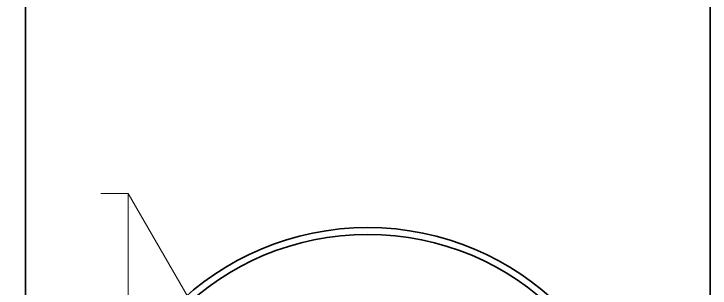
# Model space of a CAD drawing. Header units: millimetres. Extents: x 5606 to 13175, y -3239 to -2051.
# Drawn here: x 5869.36 to 5889.7, y -2449.56 to -2441.53 of the extents above; entities that cross this region are included whole.
import ezdxf

# ---------------------------------------------------------------- set-up
doc = ezdxf.new("R2010")
doc.units = ezdxf.units.MM
doc.linetypes.add('HIDDEN-HOKUTO', pattern=[3.8, 2.5, -1.3])
doc.layers.add('AM_HID', color=1, linetype='HIDDEN-HOKUTO', lineweight=25)

msp = doc.modelspace()

# ---------------------------------------------------------------- linework, layer by layer
at = {"color": 7, "lineweight": 35}
for p, q in [((5869.698, -2460.784), (5869.698, -2395.784)), ((5889.698, -2400.784), (5889.698, -2460.784))]:
    msp.add_line(p, q, dxfattribs=at)
for radius in [8, 7.8]:
    msp.add_circle((5879.698, -2455.784), radius, dxfattribs=at)
at = {"layer": 'AM_HID', "color": 1, "lineweight": 13, "ltscale": 4}
for p, q in [((5856.698, -2446.784), (5872.698, -2446.784)), ((5872.698, -2452.701), (5872.698, -2446.784)), ((5875.007, -2450.784), (5872.698, -2446.784)), ((5872.698, -2454.784), (5872.698, -2448.866))]:
    msp.add_line(p, q, dxfattribs=at)
msp.add_circle((5879.698, -2455.784), 7.8, dxfattribs=at)

doc.saveas('drawing.dxf')
